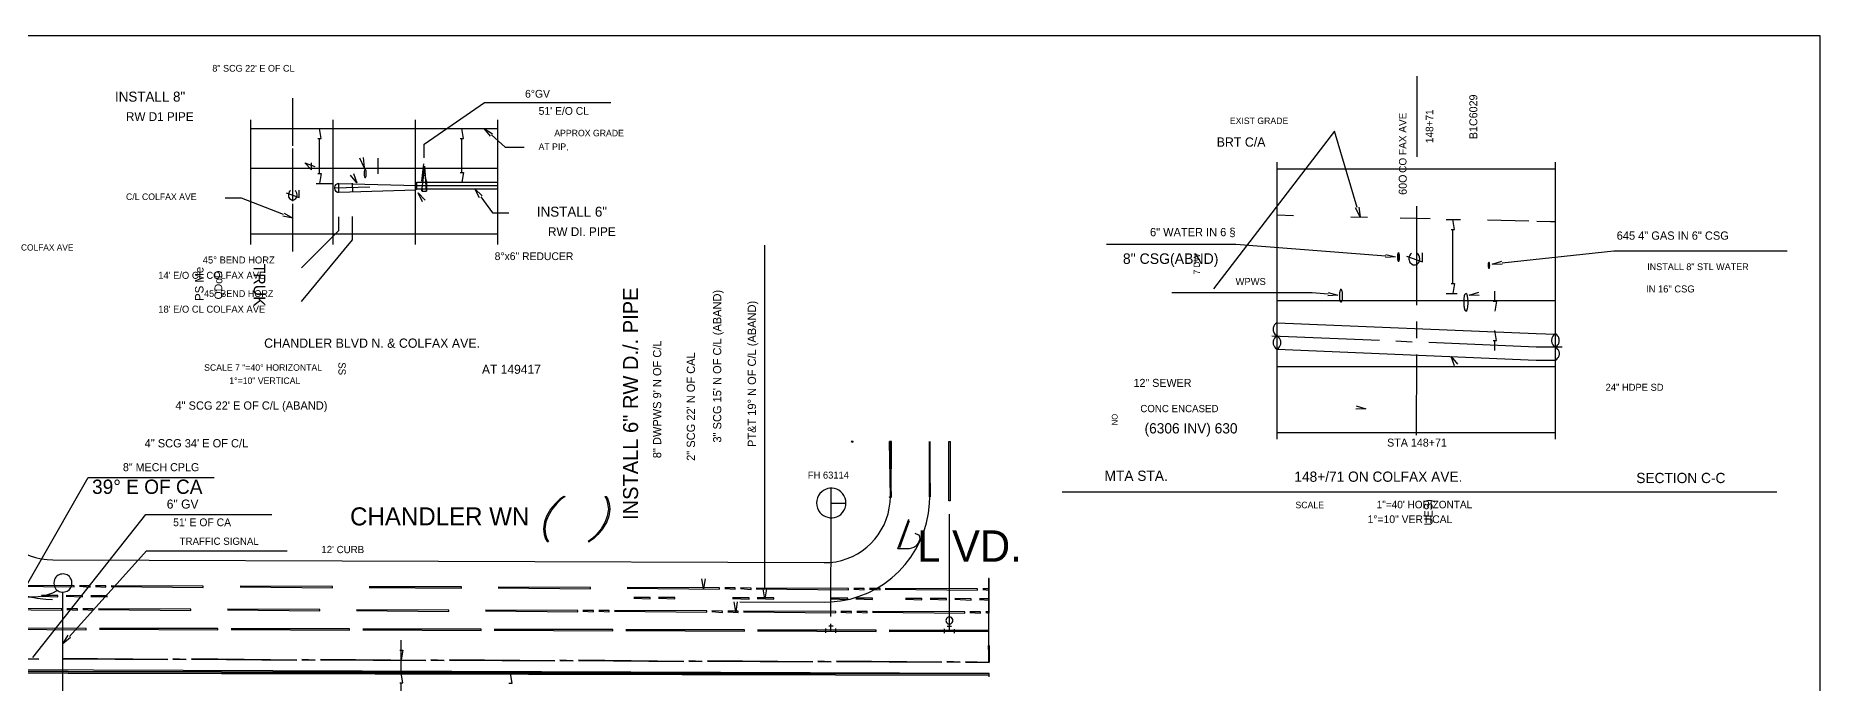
# Model space of a CAD drawing. Header units: metres. Extents: x 13 to 426, y 12 to 285.
# Drawn here: x 155.1 to 426.2, y 186.6 to 284.9 of the extents above; entities that cross this region are included whole.
import ezdxf
from ezdxf.enums import TextEntityAlignment as Align

# ---------------------------------------------------------------- set-up
doc = ezdxf.new("R2010")
doc.units = ezdxf.units.M
doc.layers.add('ANOTACION', color=8, linetype='Continuous')
doc.layers.add('EJE_VIA', color=7, linetype='Continuous')

msp = doc.modelspace()

# ---------------------------------------------------------------- linework, layer by layer
at = {"layer": 'ANOTACION'}
for p, q in [((364.95, 266.52), (364.97, 278.77)), ((194.13, 268.2), (194.13, 275.45)), ((223.25, 274.77), (242.43, 274.77)), ((187.77, 253.2), (187.77, 272.17)), ((200.28, 253.2), (200.28, 272.17)), ((212.78, 253.2), (212.78, 272.17)), ((225.3, 253.2), (225.3, 272.17)), ((187.77, 270.85), (225.3, 270.85)), ((343.67, 223.68), (343.67, 265.7)), ((364.92, 244.02), (364.93, 259.02)), ((203.22, 253.93), (203.22, 257.45)), ((187.77, 254.83), (225.3, 254.83)), ((195.43, 244.58), (203.22, 253.93)), ((364.88, 224.25), (364.9, 236.52)), ((290.87, 214.9), (290.88, 223.32)), ((290.88, 223.32), (290.97, 214.9)), ((290.88, 223.32), (290.92, 214.9)), ((290.88, 223.32), (290.92, 214.9)), ((290.97, 214.9), (290.93, 223.32)), ((290.97, 214.9), (290.98, 223.32)), ((275.93, 211.73), (275.95, 216.22)), ((286.07, 207.02), (287.72, 211.52)), ((293.9, 194.52), (293.92, 212.28)), ((286.35, 207.23), (287.85, 211.3)), ((159.18, 159.68), (159.2, 200.43))]:
    msp.add_line(p, q, dxfattribs=at)
at = {"layer": 'EJE_VIA'}
for p, q in [((426.22, 12.08), (426.22, 284.92)), ((198.2, 263.98), (198.2, 269.33)), ((219.83, 264.17), (219.83, 269.33)), ((220.33, 270.83), (220.83, 270.83)), ((194.12, 259.8), (194.13, 267.8)), ((207.08, 263.97), (207.08, 266.33)), ((187.77, 264.83), (225.3, 264.83)), ((195.97, 265.63), (197.47, 265.08)), ((213.75, 262.85), (214.03, 265.48)), ((213.75, 261.33), (214.17, 265.1)), ((214.45, 261.32), (214.2, 265)), ((214.2, 264.33), (214.22, 263.72)), ((214.43, 262.83), (214.23, 263.77)), ((343.67, 264.7), (385.98, 264.7)), ((385.98, 223.68), (385.98, 265.7)), ((197.7, 262.48), (200.12, 262.48)), ((200.45, 261.8), (205.82, 261.97)), ((201.12, 262.48), (212.97, 262.17)), ((201.12, 261.15), (201.12, 262.48)), ((201.12, 261.15), (212.8, 261.5)), ((203.15, 262.55), (203.2, 261.22)), ((212.97, 262.67), (225.3, 262.67)), ((212.97, 262.17), (225.3, 262.17)), ((212.97, 261.67), (225.3, 261.67)), ((213.75, 261.87), (213.77, 261.33)), ((213.77, 261.33), (214.45, 261.32)), ((194.12, 252.15), (194.12, 259.4)), ((343.67, 257.7), (346.15, 257.63)), ((354.9, 257.43), (357.4, 257.37)), ((369.37, 257.02), (371.55, 257.02)), ((370.37, 247.28), (370.37, 255.52)), ((375.67, 256.95), (381.92, 256.8)), ((265.85, 200.93), (265.85, 253.13)), ((343.67, 244.7), (385.98, 244.7)), ((369.37, 245.78), (371.05, 245.78)), ((376.78, 244.62), (376.78, 246.12)), ((364.9, 239.02), (364.92, 241.52)), ((342.9, 239.37), (359.23, 238.67)), ((376.78, 237.15), (376.78, 238.65)), ((361.73, 238.57), (364.23, 238.45)), ((343.67, 234.7), (385.98, 234.7)), ((284.78, 223.33), (285.07, 214.9)), ((284.78, 223.33), (284.92, 214.9)), ((343.67, 224.7), (385.98, 224.7)), ((311.02, 215.68), (419.62, 215.68)), ((275.9, 196.73), (275.92, 211.73)), ((157.65, 205.32), (274.88, 204.92)), ((262.05, 198.97), (274.87, 198.92)), ((275.57, 195.33), (276.22, 195.33)), ((275.9, 194.57), (275.9, 195.65)), ((293.57, 195.28), (294.22, 195.27)), ((210.62, 188.15), (210.62, 193.13)), ((275.13, 194.25), (275.13, 194.9)), ((276.65, 194.25), (276.65, 194.9)), ((284.75, 194.45), (299.95, 194.5)), ((293.13, 194.2), (293.13, 194.85)), ((293.13, 194.52), (294.65, 194.52)), ((294.65, 194.2), (294.65, 194.83)), ((299.95, 192.33), (299.83, 189.83)), ((227.08, 188.1), (228.2, 188.1)), ((210.62, 185.15), (210.62, 186.65))]:
    msp.add_line(p, q, dxfattribs=at)
for points in [[(426.22, 284.92), (12.6, 284.92), (12.6, 12.08)], [(214.08, 266.4), (214.08, 268.45), (223.25, 274.77)], [(197.95, 269.33), (198.45, 269.33), (198.2, 270.83)], [(219.58, 269.33), (220.08, 269.33), (219.83, 270.83)], [(224.17, 269.65), (223.2, 270.83), (224.48, 270.03)], [(224.33, 269.85), (226.38, 268.02), (229.3, 268.02)], [(355.85, 258.83), (352.38, 270.42), (334, 246.48)], [(204.82, 266.43), (204.95, 264.92), (204.33, 266.32)], [(195.97, 265.63), (196.97, 264.55), (196.97, 265.62)], [(197.95, 263.98), (198.45, 263.98), (198.2, 262.48)], [(203.35, 263.98), (203.87, 262.57), (202.9, 263.75)], [(205.3, 264.02), (205.3, 264.13), (205.28, 264.27), (205.27, 264.38), (205.25, 264.48), (205.2, 264.61), (205.08, 264.63), (205.02, 264.52), (204.98, 264.32), (204.97, 264.2), (204.97, 263.82), (204.98, 263.7), (205.02, 263.5), (205.08, 263.39), (205.19, 263.39), (205.24, 263.51), (205.27, 263.65), (205.28, 263.77), (205.3, 263.88), (205.3, 264.02)], [(219.58, 264.17), (220.08, 264.17), (219.83, 262.67)], [(193.12, 261.05), (195.12, 260.33), (195.12, 261.47)], [(193.78, 261.38), (193.65, 261.3), (193.51, 261), (193.46, 260.73), (193.47, 260.51), (193.53, 260.33), (193.64, 260.19), (193.78, 260.09), (193.94, 260.02), (194.12, 260), (194.29, 260.02), (194.46, 260.08), (194.6, 260.19), (194.7, 260.33), (194.77, 260.51), (194.78, 260.73), (194.72, 261), (194.58, 261.3), (194.47, 261.38)], [(201.12, 262.48), (200.92, 262.45), (200.81, 262.4), (200.63, 262.28), (200.51, 262.11), (200.46, 261.92), (200.46, 261.73), (200.52, 261.54), (200.64, 261.37), (200.81, 261.23), (200.92, 261.18), (201.12, 261.15)], [(212.8, 261.5), (212.97, 261.67), (212.97, 262.67)], [(213.83, 259.68), (213.2, 261.07), (214.25, 259.97)], [(214.43, 262.83), (214.45, 261.5), (214.45, 261.33)], [(222.48, 260.32), (221.8, 261.67), (222.88, 260.6)], [(222.68, 260.47), (224.47, 258.05), (226.97, 258.05)], [(192.73, 257.75), (186.35, 260.25), (183.87, 260.25)], [(192.82, 257.98), (194.13, 257.22), (192.63, 257.52)], [(356.08, 258.9), (356.28, 257.4), (355.62, 258.77)], [(201.07, 257.42), (201.07, 255.27), (195.43, 249.68)], [(362.4, 257.25), (364.88, 257.2), (366.92, 257.15)], [(370.12, 255.52), (370.62, 255.52), (370.37, 257.02)], [(383.17, 256.78), (385.2, 256.73), (385.98, 256.72)], [(360.2, 251.47), (337.4, 253.2), (317.77, 253.2)], [(377.87, 250.42), (394.85, 252.27), (421.17, 252.27)], [(360.22, 251.72), (361.68, 251.35), (360.17, 251.22)], [(362.13, 250.63), (362.23, 250.75), (362.27, 250.93), (362.28, 251.05), (362.3, 251.18), (362.3, 251.3), (362.3, 251.44), (362.29, 251.55), (362.27, 251.66), (362.25, 251.77), (362.23, 251.87), (362.1, 251.97), (362.03, 251.82), (362, 251.69), (361.98, 251.53), (361.97, 251.35), (361.98, 251.16), (361.99, 250.97), (362.03, 250.81), (362.07, 250.69), (362.19, 250.69), (362.24, 250.85), (362.26, 250.97), (362.26, 251.1), (362.26, 251.23), (362.25, 251.35), (362.23, 251.46), (362.18, 251.6), (362.08, 251.6), (362.02, 251.33), (362.02, 251.13), (362.02, 251.01), (362.02, 250.9), (362.05, 250.8), (362.08, 250.68)], [(363.32, 251.45), (365.77, 250.57), (365.77, 251.97)], [(364.12, 251.87), (363.97, 251.75), (363.82, 251.52), (363.75, 251.36), (363.72, 251.19), (363.71, 251.01), (363.74, 250.83), (363.79, 250.66), (363.87, 250.51), (363.98, 250.37), (364.12, 250.27), (364.35, 250.15), (364.73, 250.15), (364.84, 250.19), (365.03, 250.3), (365.17, 250.44), (365.27, 250.61), (365.33, 250.79), (365.35, 250.99), (365.35, 251.09), (365.34, 251.2), (365.33, 251.31), (365.3, 251.41), (365.27, 251.52), (365.12, 251.75), (364.97, 251.87)], [(375.87, 249.57), (375.93, 249.69), (375.94, 249.84), (375.95, 249.94), (375.94, 250.05), (375.91, 250.17), (375.81, 250.15), (375.79, 250.02), (375.78, 249.88), (375.79, 249.73), (375.82, 249.62), (375.93, 249.63), (375.96, 249.74), (375.98, 249.88), (375.99, 250.03), (375.98, 250.18), (375.97, 250.32), (375.95, 250.44), (375.88, 250.55), (375.79, 250.44), (375.76, 250.32), (375.74, 250.2), (375.73, 250.08), (375.74, 249.96), (375.75, 249.84), (375.78, 249.72), (375.82, 249.6)], [(377.88, 250.17), (376.37, 250.25), (377.83, 250.67)], [(370.12, 247.28), (370.62, 247.28), (370.37, 245.78)], [(351.42, 245.68), (349.02, 245.9), (327.68, 245.88)], [(351.45, 245.93), (352.92, 245.55), (351.4, 245.43)], [(353.38, 244.43), (353.53, 244.6), (353.57, 244.72), (353.6, 244.87), (353.63, 245.23), (353.63, 245.62), (353.62, 245.73), (353.61, 245.89), (353.6, 246), (353.58, 246.1), (353.54, 246.25), (353.48, 246.35), (353.33, 246.42), (353.25, 246.25), (353.22, 246.14), (353.19, 246.02), (353.17, 245.89), (353.15, 245.75), (353.14, 245.61), (353.14, 245.46), (353.14, 245.32), (353.15, 245.18), (353.16, 245.04), (353.18, 244.91), (353.2, 244.78), (353.23, 244.67), (353.3, 244.5)], [(372.38, 243.12), (372.5, 243.22), (372.57, 243.33), (372.62, 243.5), (372.65, 243.7), (372.68, 243.93), (372.7, 244.18), (372.72, 244.45), (372.7, 244.72), (372.68, 244.97), (372.62, 245.4), (372.57, 245.57), (372.5, 245.68), (372.38, 245.78), (372.25, 245.68), (372.18, 245.57), (372.13, 245.4), (372.07, 244.97), (372.05, 244.72), (372.03, 244.45), (372.04, 244.31), (372.05, 244.17), (372.06, 244.03), (372.07, 243.89), (372.09, 243.75), (372.11, 243.61), (372.14, 243.47), (372.18, 243.33), (372.25, 243.22), (372.38, 243.12)], [(374.38, 245.47), (372.85, 245.55), (374.32, 245.97)], [(376.53, 244.62), (377.03, 244.62), (376.78, 243.12)], [(343.67, 241.35), (343.45, 241.18), (343.29, 241.01), (343.17, 240.8), (343.13, 240.69), (343.1, 240.58), (343.08, 240.46), (343.08, 240.34), (343.08, 240.22), (343.1, 240.11), (343.13, 239.99), (343.17, 239.88), (343.22, 239.78), (343.36, 239.58), (343.67, 239.33), (343.45, 239.18), (343.29, 238.99), (343.22, 238.89), (343.17, 238.79), (343.13, 238.68), (343.1, 238.56), (343.08, 238.45), (343.08, 238.33), (343.08, 238.22), (343.1, 238.1), (343.13, 237.99), (343.17, 237.88), (343.22, 237.77), (343.29, 237.67), (343.45, 237.48), (343.67, 237.33), (343.88, 237.48), (344.05, 237.67), (344.11, 237.77), (344.16, 237.88), (344.2, 237.99), (344.23, 238.1), (344.25, 238.22), (344.26, 238.33), (344.25, 238.45), (344.23, 238.56), (344.2, 238.68), (344.16, 238.79), (344.11, 238.89), (344.05, 238.99), (343.88, 239.18), (343.67, 239.33)], [(343.67, 241.35), (383.07, 239.7), (385.98, 239.62)], [(376.53, 238.65), (377.03, 238.65), (376.78, 240.15)], [(385.98, 239.63), (385.75, 239.48), (385.59, 239.3), (385.53, 239.2), (385.48, 239.09), (385.44, 238.98), (385.41, 238.87), (385.4, 238.75), (385.39, 238.63), (385.39, 238.51), (385.41, 238.4), (385.44, 238.28), (385.48, 238.17), (385.53, 238.07), (385.59, 237.97), (385.75, 237.78), (385.98, 237.62)], [(385.98, 237.65), (386.18, 237.78), (386.35, 237.98), (386.42, 238.08), (386.47, 238.19), (386.51, 238.3), (386.54, 238.41), (386.56, 238.53), (386.56, 238.64), (386.56, 238.76), (386.54, 238.87), (386.51, 238.98), (386.47, 239.09), (386.42, 239.2), (386.35, 239.31), (386.18, 239.5), (385.98, 239.63)], [(343.67, 237.33), (383.07, 235.67), (385.98, 235.67)], [(387, 237.65), (383.07, 237.65), (366.73, 238.35)], [(370.65, 234.78), (370.13, 236.22), (371.08, 235.03)], [(385.98, 235.67), (386.18, 235.8), (386.35, 236), (386.42, 236.1), (386.47, 236.21), (386.52, 236.32), (386.55, 236.43), (386.57, 236.54), (386.57, 236.65), (386.57, 236.76), (386.55, 236.88), (386.52, 236.99), (386.48, 237.09), (386.42, 237.2), (386.36, 237.3), (386.18, 237.5), (385.98, 237.65)], [(355.72, 228.7), (357.18, 228.27), (355.65, 228.2)], [(278.95, 223.33), (279.27, 223.33), (279, 223.35)], [(278.95, 223.35), (279.23, 223.23), (279.27, 223.35)], [(284.77, 214.9), (284.92, 214.9), (284.78, 223.33)], [(285.07, 214.9), (284.93, 223.33), (284.78, 223.33)], [(284.78, 223.33), (284.92, 214.9), (285.07, 214.9)], [(285.07, 214.9), (285.08, 223.33), (284.93, 223.33)], [(293.83, 214.28), (293.83, 223.32), (294.03, 223.32), (294.03, 214.28), (293.83, 214.28)], [(147.92, 191.42), (163.03, 217.82), (182.18, 217.82)], [(147.68, 215.35), (147.72, 214.53), (147.83, 213.63), (148.01, 212.76), (148.28, 211.92), (148.61, 211.11), (149.01, 210.34), (149.48, 209.6), (150, 208.92), (150.58, 208.28), (151.22, 207.69), (151.9, 207.16), (152.63, 206.69), (153.4, 206.29), (154.21, 205.95), (155.05, 205.68), (155.92, 205.48), (156.82, 205.37), (157.65, 205.32)], [(235.3, 214.98), (234.72, 214.55), (234.05, 213.9), (233.3, 213.05), (232.7, 211.98), (232.38, 211.13), (232.2, 210.05), (232.32, 209.2), (232.52, 208.55), (232.78, 208.12), (233, 208.12)], [(235.3, 214.98), (235.52, 214.98), (234.92, 214.55), (234.27, 213.9), (233.52, 213.05), (232.92, 211.98), (232.6, 211.12), (232.42, 210.05), (232.53, 209.2), (232.73, 208.55), (233, 208.12)], [(241.52, 214.97), (241.78, 214.53), (241.97, 213.88), (242.08, 213.03), (241.92, 211.97), (241.6, 211.1), (240.98, 210.03), (240.25, 209.18), (239.58, 208.53), (239, 208.12), (239.22, 208.12)], [(241.52, 214.97), (241.72, 214.97), (242, 214.53), (242.18, 213.88), (242.3, 213.03), (242.13, 211.97), (241.82, 211.1), (241.2, 210.03), (240.47, 209.18), (239.8, 208.53), (239.22, 208.12)], [(275.93, 213.97), (278.18, 213.97), (278.15, 214.35), (278.05, 214.73), (277.87, 215.11), (277.64, 215.42), (277.38, 215.69), (277.08, 215.9), (276.77, 216.05), (276.43, 216.15), (276.09, 216.2), (275.75, 216.2), (275.41, 216.15), (275.08, 216.04), (274.77, 215.88), (274.49, 215.68), (274.23, 215.42), (274.02, 215.12), (273.85, 214.77), (273.73, 214.37), (273.7, 213.98), (273.73, 213.58), (273.85, 213.18), (274.01, 212.83), (274.22, 212.52), (274.48, 212.27), (274.76, 212.06), (275.07, 211.9), (275.4, 211.8), (275.74, 211.74), (276.09, 211.74), (276.43, 211.79), (276.77, 211.89), (277.08, 212.04), (277.38, 212.25), (277.64, 212.51), (277.87, 212.83), (278.05, 213.2), (278.15, 213.57), (278.18, 213.97)], [(274.87, 198.92), (275.87, 198.95), (277.35, 199.1), (278.8, 199.39), (280.19, 199.81), (281.53, 200.34), (282.81, 201), (284.02, 201.76), (285.15, 202.62), (286.2, 203.58), (287.17, 204.63), (288.03, 205.76), (288.8, 206.96), (289.46, 208.24), (290, 209.57), (290.43, 210.97), (290.72, 212.41), (290.88, 213.9), (290.92, 214.9)], [(274.88, 204.92), (275.72, 204.95), (276.62, 205.06), (277.49, 205.26), (278.34, 205.52), (279.15, 205.86), (279.92, 206.26), (280.65, 206.73), (281.34, 207.25), (281.97, 207.84), (282.56, 208.47), (283.08, 209.15), (283.55, 209.88), (283.96, 210.65), (284.3, 211.46), (284.57, 212.31), (284.76, 213.18), (284.88, 214.08), (284.92, 214.9)], [(285.07, 214.9), (284.98, 214.77), (284.83, 214.77), (284.77, 214.9)], [(141.8, 213.33), (141.97, 212.35), (142.27, 211.03), (142.68, 209.76), (143.19, 208.53), (143.8, 207.37), (144.49, 206.26), (145.27, 205.22), (146.13, 204.25), (147.07, 203.35), (148.07, 202.53), (149.14, 201.79), (150.27, 201.14), (151.45, 200.58), (152.68, 200.12), (153.96, 199.76), (155.27, 199.5), (156.62, 199.35), (157.63, 199.32)], [(154.62, 190.53), (171.82, 212.22), (190.97, 212.22)], [(288.65, 209.37), (289.2, 209.15), (289.35, 208.93), (289.4, 208.5), (289.17, 207.87), (288.8, 207.43), (288.5, 207.22), (287.78, 207.02), (286.07, 207.02)], [(160.2, 193.72), (171.92, 206.72), (193.3, 206.72)], [(146.93, 201.37), (160.93, 201.22), (160.93, 201.42), (146.93, 201.47)], [(148.85, 199.72), (154.65, 199.72), (155.42, 199.77), (156.18, 199.88), (156.92, 200.08), (157.65, 200.35), (158.33, 200.7)], [(160.58, 201.82), (160.55, 202.12), (160.45, 202.42), (160.33, 202.62), (160.18, 202.79), (160.02, 202.94), (159.84, 203.05), (159.65, 203.13), (159.45, 203.18), (159.25, 203.2), (159.04, 203.19), (158.84, 203.15), (158.65, 203.09), (158.47, 202.99), (158.3, 202.87), (158.15, 202.72), (158.02, 202.55), (157.92, 202.35), (157.85, 202.12), (157.82, 201.82), (157.85, 201.52), (157.92, 201.29), (158.02, 201.08), (158.15, 200.91), (158.3, 200.76), (158.47, 200.64), (158.65, 200.54), (158.84, 200.48), (159.04, 200.44), (159.25, 200.43), (159.45, 200.46), (159.65, 200.51), (159.84, 200.59), (160.02, 200.7), (160.18, 200.84), (160.33, 201.01), (160.45, 201.22), (160.55, 201.52), (160.58, 201.82)], [(161.73, 201.32), (163.33, 201.2), (163.33, 201.4), (161.73, 201.42)], [(161.73, 201.32), (163.33, 201.2), (163.33, 201.4), (161.73, 201.42)], [(164.13, 201.3), (165.73, 201.2), (165.73, 201.4), (164.13, 201.4)], [(164.13, 201.3), (165.73, 201.2), (165.73, 201.4), (164.13, 201.4)], [(166.53, 201.3), (180.53, 201.15), (180.53, 201.35), (166.53, 201.4)], [(186.13, 201.23), (200.15, 201.08), (200.15, 201.28), (186.13, 201.33)], [(205.75, 201.15), (219.75, 201.02), (219.75, 201.22), (205.75, 201.25)], [(225.35, 201.08), (239.35, 200.93), (239.35, 201.13), (225.35, 201.18)], [(244.95, 201.02), (258.95, 200.87), (258.95, 201.07), (244.95, 201.12)], [(256.8, 202.48), (256.55, 200.98), (256.3, 202.48)], [(259.75, 200.97), (261.35, 200.87), (261.35, 201.07), (259.75, 201.07)], [(259.75, 200.97), (261.35, 200.87), (261.35, 201.07), (259.75, 201.07)], [(262.15, 200.97), (263.75, 200.85), (263.75, 201.05), (262.15, 201.07)], [(262.15, 200.97), (263.75, 200.85), (263.75, 201.05), (262.15, 201.07)], [(264.55, 200.95), (278.55, 200.8), (278.55, 201), (264.55, 201.05)], [(266.1, 200.93), (265.85, 199.43), (265.6, 200.93)], [(279.35, 200.9), (280.95, 200.8), (280.95, 201), (279.35, 201)], [(279.35, 200.9), (280.95, 200.8), (280.95, 201), (279.35, 201)], [(281.75, 200.9), (283.35, 200.78), (283.35, 200.98), (281.75, 201)], [(281.75, 200.9), (283.35, 200.78), (283.35, 200.98), (281.75, 201)], [(284.15, 200.88), (298.15, 200.73), (298.15, 200.93), (284.15, 200.98)], [(298.95, 200.83), (299.95, 200.73), (299.95, 200.93), (298.95, 200.93)], [(298.95, 200.83), (299.95, 200.73), (299.95, 200.93), (298.95, 200.93)], [(299.9, 192.33), (299.95, 202.5), (299.85, 202.5), (299.85, 192.33)], [(145.02, 197.87), (159.02, 197.72), (159.02, 197.92), (145.02, 197.97)], [(155.93, 199.83), (158.43, 199.72), (158.43, 199.92), (155.93, 199.93)], [(159.68, 199.82), (162.18, 199.7), (162.18, 199.9), (159.68, 199.92)], [(163.43, 199.8), (165.93, 199.7), (165.93, 199.9), (163.43, 199.9)], [(245.95, 199.52), (248.45, 199.42), (248.45, 199.62), (245.95, 199.62)], [(249.7, 199.5), (252.2, 199.4), (252.2, 199.6), (249.7, 199.6)], [(260.95, 199.47), (263.45, 199.35), (263.45, 199.55), (260.95, 199.57)], [(261.67, 198.95), (261.42, 197.45), (261.17, 198.95)], [(264.7, 199.45), (267.2, 199.35), (267.2, 199.55), (264.7, 199.55)], [(275.95, 199.42), (278.45, 199.3), (278.45, 199.5), (275.95, 199.52)], [(279.7, 199.4), (282.2, 199.3), (282.2, 199.5), (279.7, 199.5)], [(287.2, 199.37), (289.7, 199.27), (289.7, 199.47), (287.2, 199.47)], [(290.95, 199.37), (293.45, 199.25), (293.45, 199.45), (290.95, 199.47)], [(294.7, 199.35), (297.2, 199.23), (297.2, 199.43), (294.7, 199.45)], [(298.45, 199.33), (299.95, 199.23), (299.95, 199.43), (298.45, 199.43)], [(298.45, 199.33), (299.95, 199.23), (299.95, 199.43), (298.45, 199.43)], [(159.82, 197.82), (161.42, 197.72), (161.42, 197.92), (159.82, 197.92)], [(159.82, 197.82), (161.42, 197.72), (161.42, 197.92), (159.82, 197.92)], [(162.22, 197.8), (163.82, 197.7), (163.82, 197.9), (162.22, 197.9)], [(162.22, 197.8), (163.82, 197.7), (163.82, 197.9), (162.22, 197.9)], [(164.62, 197.8), (178.62, 197.65), (178.62, 197.85), (164.62, 197.9)], [(184.22, 197.73), (198.22, 197.58), (198.22, 197.78), (184.22, 197.83)], [(203.82, 197.67), (217.82, 197.52), (217.82, 197.72), (203.82, 197.77)], [(223.42, 197.6), (237.42, 197.45), (237.42, 197.65), (223.42, 197.7)], [(238.22, 197.55), (239.82, 197.43), (239.82, 197.63), (238.22, 197.65)], [(238.22, 197.55), (239.82, 197.43), (239.82, 197.63), (238.22, 197.65)], [(240.62, 197.53), (242.22, 197.43), (242.22, 197.63), (240.62, 197.63)], [(240.62, 197.53), (242.22, 197.43), (242.22, 197.63), (240.62, 197.63)], [(243.02, 197.53), (257.02, 197.38), (257.02, 197.58), (243.02, 197.63)], [(257.82, 197.48), (259.42, 197.37), (259.42, 197.57), (257.82, 197.58)], [(257.82, 197.48), (259.42, 197.37), (259.42, 197.57), (257.82, 197.58)], [(260.22, 197.47), (261.82, 197.37), (261.82, 197.57), (260.22, 197.57)], [(260.22, 197.47), (261.82, 197.37), (261.82, 197.57), (260.22, 197.57)], [(262.62, 197.47), (276.62, 197.32), (276.62, 197.52), (262.62, 197.57)], [(277.42, 197.42), (279.02, 197.3), (279.02, 197.5), (277.42, 197.52)], [(277.42, 197.42), (279.02, 197.3), (279.02, 197.5), (277.42, 197.52)], [(279.82, 197.4), (281.42, 197.3), (281.42, 197.5), (279.82, 197.5)], [(279.82, 197.4), (281.42, 197.3), (281.42, 197.5), (279.82, 197.5)], [(282.22, 197.4), (296.22, 197.25), (296.22, 197.45), (282.22, 197.5)], [(294.43, 196.13), (294.42, 196.3), (294.33, 196.45), (294.22, 196.58), (294.07, 196.65), (293.9, 196.68), (293.73, 196.65), (293.58, 196.58), (293.47, 196.45), (293.38, 196.3), (293.37, 196.13), (293.38, 195.97), (293.46, 195.83), (293.56, 195.72), (293.68, 195.65), (293.82, 195.61), (293.96, 195.61), (294.1, 195.64), (294.22, 195.71), (294.33, 195.82), (294.42, 195.97), (294.43, 196.13)], [(297.02, 197.33), (298.62, 197.23), (298.62, 197.43), (297.02, 197.43)], [(297.02, 197.33), (298.62, 197.23), (298.62, 197.43), (297.02, 197.43)], [(299.42, 197.33), (299.95, 197.23), (299.95, 197.43), (299.42, 197.43)], [(299.42, 197.33), (299.95, 197.23), (299.95, 197.43), (299.42, 197.43)], [(144.75, 194.88), (162.75, 194.73), (162.75, 194.93), (144.75, 194.98)], [(160.38, 193.55), (159.18, 192.6), (160, 193.88)], [(164.75, 194.83), (182.75, 194.7), (182.75, 194.9), (164.75, 194.93)], [(184.75, 194.78), (202.75, 194.65), (202.75, 194.85), (184.75, 194.88)], [(204.75, 194.73), (222.75, 194.6), (222.75, 194.8), (204.75, 194.83)], [(224.75, 194.68), (242.75, 194.55), (242.75, 194.75), (224.75, 194.78)], [(244.75, 194.63), (262.75, 194.5), (262.75, 194.7), (244.75, 194.73)], [(264.75, 194.58), (282.75, 194.45), (282.75, 194.65), (264.75, 194.68)], [(284.75, 194.55), (299.95, 194.6), (284.75, 194.65)], [(284.75, 194.45), (299.95, 194.6), (284.75, 194.55)], [(139.52, 190.38), (155.52, 190.28), (139.52, 190.43)], [(159.12, 190.32), (175.12, 190.22), (159.12, 190.37)], [(175.92, 190.25), (177.92, 190.2), (175.92, 190.3)], [(175.92, 190.25), (177.92, 190.2), (175.92, 190.3)], [(178.72, 190.25), (194.72, 190.13), (178.72, 190.3)], [(195.52, 190.18), (197.52, 190.13), (195.52, 190.23)], [(195.52, 190.18), (197.52, 190.13), (195.52, 190.23)], [(198.32, 190.18), (214.32, 190.07), (198.32, 190.23)], [(210.37, 191.63), (210.87, 191.63), (210.62, 190.13)], [(215.12, 190.12), (217.12, 190.07), (215.12, 190.17)], [(215.12, 190.12), (217.12, 190.07), (215.12, 190.17)], [(217.92, 190.12), (233.92, 190), (217.92, 190.17)], [(234.72, 190.05), (236.72, 190), (234.72, 190.1)], [(234.72, 190.05), (236.72, 190), (234.72, 190.1)], [(237.52, 190.05), (253.52, 189.93), (237.52, 190.1)], [(254.32, 189.98), (256.32, 189.93), (254.32, 190.03)], [(254.32, 189.98), (256.32, 189.93), (254.32, 190.03)], [(257.12, 189.98), (273.12, 189.87), (257.12, 190.03)], [(273.92, 189.92), (275.92, 189.87), (273.92, 189.97)], [(273.92, 189.92), (275.92, 189.87), (273.92, 189.97)], [(276.72, 189.9), (292.72, 189.8), (276.72, 189.95)], [(293.52, 189.85), (295.52, 189.8), (293.52, 189.9)], [(293.52, 189.85), (295.52, 189.8), (293.52, 189.9)], [(296.32, 189.83), (299.95, 189.78), (296.32, 189.88)], [(296.32, 189.83), (299.95, 189.78), (296.32, 189.88)], [(299.95, 192.33), (299.93, 189.83), (299.85, 192.33)], [(136.58, 188.42), (299.95, 188.1), (136.58, 188.67)], [(136.58, 188.17), (299.95, 188.1), (136.58, 188.42)], [(136.58, 188.17), (299.95, 187.85), (299.95, 188.1)], [(299.95, 187.6), (299.95, 187.85), (136.58, 188.17)], [(210.37, 186.65), (210.87, 186.65), (210.62, 188.15)], [(226.95, 186.6), (227.45, 186.6), (227.2, 188.1)]]:
    msp.add_lwpolyline(points, dxfattribs=at)

# ---------------------------------------------------------------- texts
at = {"layer": 'ANOTACION'}
for s, height, p in [('8" SCG 22\' E OF CL', 1.0259, (188.15, 279.97)), ('6°GV', 1.178, (231.31, 276.1)), ('INSTALL 8"', 1.52, (172.45, 275.67)), ("51' E/O CL", 1.178, (235.31, 273.5)), ('RW D1 PIPE', 1.33, (173.92, 272.64)), ('EXIST GRADE', 0.9879, (340.94, 272)), ('AT PIP,', 0.988, (233.75, 268.07)), ('APPROX GRADE', 0.9879, (239.15, 270.14)), ('BRT C/A', 1.406, (338.21, 268.77)), ('C/L COLFAX AVE', 0.9879, (174.15, 260.47)), ('INSTALL 6"', 1.52, (236.55, 258.2)), ('RW DI. PIPE', 1.3299, (238.05, 255.17)), ('6" WATER IN 6 §', 1.2539, (330.87, 255.1)), ('645 4" GAS IN 6" CSG', 1.2539, (403.8, 254.57)), ('COLFAX AVE', 0.95, (156.82, 252.77)), ('45° BEND HORZ', 1.0639, (185.92, 250.87)), ('8°x6" REDUCER', 1.1779, (230.78, 251.44)), ('8" CSG(ABND)', 1.5959, (327.51, 251.07)), ('INSTALL 8" STL WATER', 1.0259, (407.63, 249.84)), ("14' E/O CL COLFAX AVE", 1.0639, (181.82, 248.54)), ('WPWS', 1.064, (339.67, 247.6)), ('IN 16" CSG', 1.064, (403.43, 246.47)), ('45° BEND HORZ', 1.0259, (185.92, 245.77)), ("18' E/O CL COLFAX AVE", 1.0639, (181.82, 243.4)), ('CHANDLER BLVD N. & COLFAX AVE.', 1.4059, (206.18, 238.24)), ('SCALE 7 "=40° HORIZONTAL', 0.9879, (189.62, 234.54)), ('AT 149417', 1.368, (227.35, 234.27)), ('1°=10" VERTICAL', 0.9879, (189.88, 232.54)), ('12" SEWER', 1.216, (326.27, 232.21)), ('24" HDPE SD', 1.0639, (398, 231.54)), ('4" SCG 22\' E OF C/L (ABAND)', 1.2539, (187.85, 228.77)), ('CONC ENCASED', 1.1019, (328.84, 228.31)), ('(6306 INV) 630', 1.5579, (330.61, 225.31)), ('4" SCG 34\' E OF C/L', 1.2539, (179.49, 223.04)), ('STA 148+71', 1.216, (364.94, 223.14)), ('8" MECH CPLG', 1.2159, (174.12, 219.41)), ('39° E OF CA', 2.1658, (172.02, 216.44)), ('FH 63114', 1.064, (275.51, 218.21)), ('MTA STA.', 1.558, (322.27, 218.11)), ('148+/71 ON COLFAX AVE.', 1.5579, (359.07, 217.97)), ('SECTION C-C', 1.5579, (405.03, 217.77)), ('6" GV', 1.368, (177.39, 213.81)), ('1"=40\' HORIZONTAL', 1.1399, (366.07, 213.74)), ("51' E OF CA", 1.1779, (180.35, 211.04)), ('CHANDLER WN', 2.7358, (216.45, 211.94)), ('SCALE', 0.988, (348.64, 213.67)), ('1°=10" VERTICAL', 1.1779, (363.87, 211.51)), ('L VD.', 4.75, (296.94, 207.44)), ('TRAFFIC SIGNAL', 1.1019, (182.95, 208.17)), ("12' CURB", 1.102, (201.72, 206.91))]:
    msp.add_text(s, height=height, dxfattribs=at).set_placement(p, align=Align.MIDDLE_CENTER)
for s, height, rotation, p in [('B1C6029', 1.216, 90, (373.5, 272.6)), ('CO FAX AVE', 1.14, 90, (362.77, 268.67)), ('148+71', 1.14, 90, (366.84, 271.17)), ('O09', 1.216, 270, (362.77, 262.3)), ('PS Me', 1.292, 90, (179.92, 247.24)), ('TRUK', 1.786, 270, (189.08, 247.04)), ('7 DW', 0.95, 90, (331.47, 250.27)), ('QDoD', 1.178, 90, (182.82, 247.07)), ('INSTALL 6" RW D./. PIPE', 2.2798, 90, (245.45, 229.04)), ('3" SCG 15\' N OF C/L (ABAND)', 1.2539, 90, (258.61, 234.74)), ('PT&T 19° N OF C/L (ABAND)', 1.2539, 90, (263.88, 233.57)), ('8" DWPWS 9\' N OF C/L', 1.2539, 90, (249.48, 229.71)), ('2" SCG 22\' N OF CAL', 1.2539, 90, (254.61, 228.61)), ('SS', 1.102, 270, (201.62, 234.37)), ('NO', 0.874, 90, (319.01, 226.64)), ('UES)', 1.254, 90, (366.67, 212.54))]:
    msp.add_text(s, height=height, rotation=rotation, dxfattribs=at).set_placement(p, align=Align.MIDDLE_CENTER)

doc.saveas('drawing.dxf')
